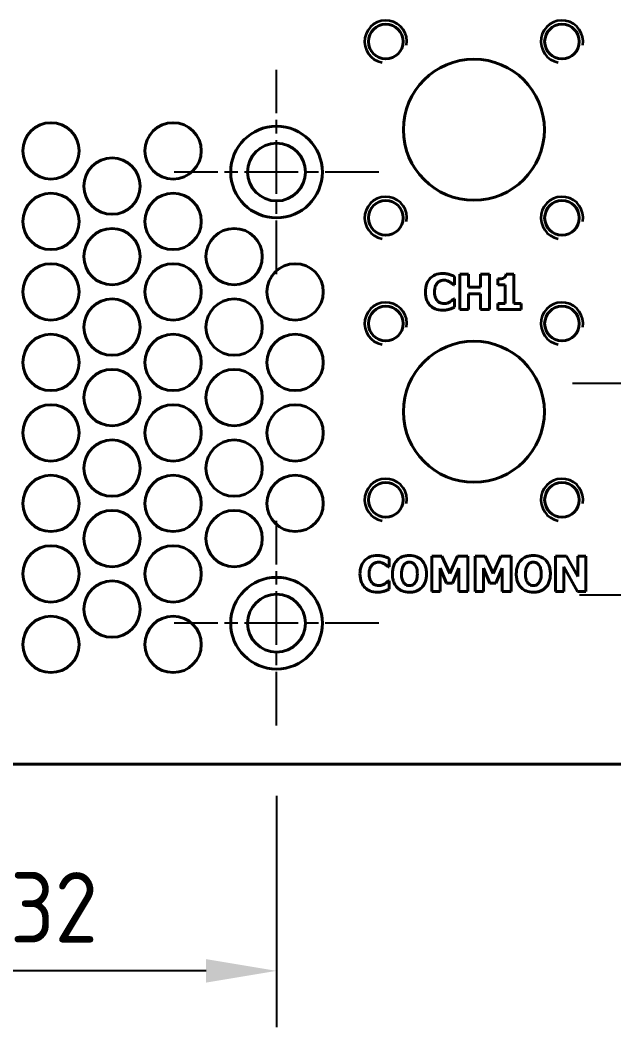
# Model space of a CAD drawing. Header units: millimetres. Extents: x 0 to 1188, y 0 to 840.
# Drawn here: x 558.3 to 600.4, y 463.8 to 536.4 of the extents above; entities that cross this region are included whole.
import ezdxf

# ---------------------------------------------------------------- set-up
doc = ezdxf.new("R2010")
doc.units = ezdxf.units.MM
doc.header["$LTSCALE"] = 2
doc.linetypes.add('CHAIN', pattern=[0.3543, 0.2362, -0.0295, 0.0591, -0.0295])
for name, color, linetype, lineweight in [('가시적인 것(ISO)', 3, 'Continuous', 40), ('가시적인 좁은 것(ISO)', 3, 'Continuous', 35), ('중심 표식(ISO)', 1, 'Continuous', 25), ('치수(ISO)', 2, 'Continuous', 25)]:
    doc.layers.add(name, color=color, linetype=linetype, lineweight=lineweight)
doc.styles.add('치수 텍스트_PSTEK_POSCO', font='isocp.shx')
doc.dimstyles.new('치수_PSTEK_POSCO', dxfattribs={"dimscale": 2, "dimtxt": 2.5, "dimasz": 2.5, "dimexe": 2, "dimexo": 2.5, "dimgap": 1, "dimtad": 1, "dimrnd": 1e-08, "dimdsep": 46, "dimtxsty": '치수 텍스트_PSTEK_POSCO', "dimcen": 0.09, "dimdle": 10, "dimclrd": 7, "dimclre": 7, "dimclrt": 2, "dimadec": 1, "dimazin": 2, "dimtfac": 1, "dimtmove": 0, "dimatfit": 3, "dimfxl": 0, "dimtolj": 1, "dimlwd": -1, "dimlwe": -1, "dimarcsym": 0})

# ---------------------------------------------------------------- blocks, each defined once
blk = doc.blocks.new('*D40')
at = {"layer": 'Defpoints', "color": 0}
for p in [(544.512, 486.359), (576.512, 486.359), (544.512, 468.954)]:
    blk.add_point(p, dxfattribs=at)
at = {"layer": '치수(ISO)', "color": 7}
for p, q in [((544.512, 481.359), (544.512, 464.954)), ((576.512, 481.359), (576.512, 464.954)), ((571.512, 468.954), (549.512, 468.954))]:
    blk.add_line(p, q, dxfattribs=at)
for points in [[(549.512, 469.787), (549.512, 468.121), (544.512, 468.954)], [(571.512, 469.787), (571.512, 468.121), (576.512, 468.954)]]:
    blk.add_solid(points, dxfattribs=at)
at = {"layer": '치수(ISO)', "color": 2, "insert": (557.612, 473.455), "char_height": 5, "attachment_point": 4, "style": '치수 텍스트_PSTEK_POSCO'}
blk.add_mtext('\\A1;32', dxfattribs=at)
blk = doc.blocks.new('*D42')
at = {"layer": 'Defpoints', "color": 0}
for p in [(607.512, 486.109), (534.512, 483.609), (534.512, 456.033)]:
    blk.add_point(p, dxfattribs=at)
at = {"layer": '치수(ISO)', "color": 7}
for p, q in [((607.512, 481.109), (607.512, 452.033)), ((534.512, 478.609), (534.512, 452.033)), ((602.512, 456.033), (539.512, 456.033))]:
    blk.add_line(p, q, dxfattribs=at)
for points in [[(539.512, 456.866), (539.512, 455.2), (534.512, 456.033)], [(602.512, 456.866), (602.512, 455.2), (607.512, 456.033)]]:
    blk.add_solid(points, dxfattribs=at)
at = {"layer": '치수(ISO)', "color": 2, "insert": (568.158, 460.533), "char_height": 5, "attachment_point": 4, "style": '치수 텍스트_PSTEK_POSCO'}
blk.add_mtext('\\A1;73', dxfattribs=at)
blk = doc.blocks.new('*D43')
at = {"layer": 'Defpoints', "color": 0}
for p in [(534.512, 483.609), (644.512, 483.609), (644.512, 443.609)]:
    blk.add_point(p, dxfattribs=at)
at = {"layer": '치수(ISO)', "color": 7}
for p, q in [((534.512, 478.609), (534.512, 439.609)), ((644.512, 478.609), (644.512, 439.609)), ((539.512, 443.609), (639.512, 443.609))]:
    blk.add_line(p, q, dxfattribs=at)
for points in [[(539.512, 444.442), (539.512, 442.775), (534.512, 443.609)], [(639.512, 444.442), (639.512, 442.775), (644.512, 443.609)]]:
    blk.add_solid(points, dxfattribs=at)
at = {"layer": '치수(ISO)', "color": 2, "insert": (586.01, 448.109), "char_height": 5, "attachment_point": 4, "style": '치수 텍스트_PSTEK_POSCO'}
blk.add_mtext('\\A1;110', dxfattribs=at)

msp = doc.modelspace()

# ---------------------------------------------------------------- linework, layer by layer
at = {"layer": '가시적인 것(ISO)'}
for p, q in [((589.139, 517.603), (589.139, 518.199)), ((590.138, 518.359), (589.51, 518.359)), ((589.51, 518.359), (589.51, 515.859)), ((590.138, 517.443), (590.138, 518.359)), ((591.619, 518.359), (590.991, 518.359)), ((590.991, 518.359), (590.991, 517.443)), ((591.619, 515.859), (591.619, 518.359)), ((593.343, 518.365), (592.796, 518.365)), ((593.343, 516.294), (593.343, 518.365)), ((589.077, 517.603), (589.139, 517.603)), ((590.991, 517.443), (590.138, 517.443)), ((592.207, 518.024), (592.207, 517.617)), ((592.207, 517.617), (592.733, 517.617)), ((592.733, 517.617), (592.733, 516.294)), ((590.138, 515.859), (590.138, 516.967)), ((590.138, 516.967), (590.991, 516.967)), ((590.991, 516.967), (590.991, 515.859)), ((589.139, 516.612), (589.083, 516.612)), ((589.139, 516.025), (589.139, 516.612)), ((592.733, 516.294), (592.207, 516.294)), ((592.207, 516.294), (592.207, 515.859)), ((593.858, 516.294), (593.343, 516.294)), ((593.858, 515.859), (593.858, 516.294)), ((589.51, 515.859), (590.138, 515.859)), ((590.991, 515.859), (591.619, 515.859)), ((592.207, 515.859), (593.858, 515.859)), ((584.504, 497.603), (584.504, 498.199)), ((587.523, 498.359), (587.523, 495.859)), ((588.246, 498.359), (587.523, 498.359)), ((588.801, 497.125), (588.246, 498.359)), ((589.352, 498.359), (588.801, 497.125)), ((590.075, 498.359), (589.352, 498.359)), ((590.075, 495.859), (590.075, 498.359)), ((591.317, 498.359), (590.594, 498.359)), ((590.594, 498.359), (590.594, 495.859)), ((591.872, 497.125), (591.317, 498.359)), ((592.423, 498.359), (591.872, 497.125)), ((593.147, 498.359), (592.423, 498.359)), ((593.147, 495.859), (593.147, 498.359)), ((597.083, 498.359), (596.313, 498.359)), ((596.313, 498.359), (596.313, 495.859)), ((597.881, 496.926), (597.083, 498.359)), ((598.455, 498.359), (597.881, 498.359)), ((597.881, 498.359), (597.881, 496.926)), ((598.455, 495.859), (598.455, 498.359)), ((584.441, 497.603), (584.504, 497.603)), ((588.114, 495.859), (588.114, 497.516)), ((588.114, 497.516), (588.568, 496.446)), ((588.998, 496.446), (589.451, 497.516)), ((589.451, 497.516), (589.451, 495.859)), ((591.186, 495.859), (591.186, 497.516)), ((591.186, 497.516), (591.639, 496.446)), ((592.069, 496.446), (592.523, 497.516)), ((592.523, 497.516), (592.523, 495.859)), ((596.886, 495.859), (596.886, 497.601)), ((596.886, 497.601), (597.851, 495.859)), ((584.504, 496.612), (584.447, 496.612)), ((584.504, 496.025), (584.504, 496.612)), ((588.568, 496.446), (588.998, 496.446)), ((591.639, 496.446), (592.069, 496.446)), ((587.523, 495.859), (588.114, 495.859)), ((589.451, 495.859), (590.075, 495.859)), ((590.594, 495.859), (591.186, 495.859)), ((592.523, 495.859), (593.147, 495.859)), ((596.313, 495.859), (596.886, 495.859)), ((597.851, 495.859), (598.455, 495.859)), ((642.112, 483.609), (536.912, 483.609))]:
    msp.add_line(p, q, dxfattribs=at)
for centre, radius in [((584.262, 534.859), 1.23), ((596.762, 534.859), 1.23), ((590.512, 528.609), 5), ((560.512, 527.109), 2), ((569.172, 527.109), 2), ((576.512, 525.609), 3.25), ((576.512, 525.609), 2.05), ((564.842, 524.609), 2), ((560.512, 522.109), 2), ((569.172, 522.109), 2), ((584.262, 522.359), 1.23), ((596.762, 522.359), 1.23), ((564.842, 519.609), 2), ((573.502, 519.609), 2), ((560.512, 517.109), 2), ((569.172, 517.109), 2), ((577.832, 517.109), 2), ((564.842, 514.609), 2), ((573.502, 514.609), 2), ((584.262, 514.859), 1.23), ((596.762, 514.859), 1.23), ((560.512, 512.109), 2), ((569.172, 512.109), 2), ((577.832, 512.109), 2), ((590.512, 508.609), 5), ((564.842, 509.609), 2), ((573.502, 509.609), 2), ((560.512, 507.109), 2), ((569.172, 507.109), 2), ((577.832, 507.109), 2), ((564.842, 504.609), 2), ((573.502, 504.609), 2), ((560.512, 502.109), 2), ((569.172, 502.109), 2), ((577.832, 502.109), 2), ((584.262, 502.359), 1.23), ((596.762, 502.359), 1.23), ((564.842, 499.609), 2), ((573.502, 499.609), 2), ((560.512, 497.109), 2), ((569.172, 497.109), 2), ((564.842, 494.609), 2), ((576.512, 493.609), 3.25), ((576.512, 493.609), 2.05), ((560.512, 492.109), 2), ((569.172, 492.109), 2)]:
    msp.add_circle(centre, radius, dxfattribs=at)
for points, knots in [([(588.295, 518.407), (588.114, 518.407), (587.934, 518.38), (587.635, 518.254), (587.519, 518.175), (587.345, 517.998), (587.245, 517.878), (587.097, 517.507), (587.069, 517.306), (587.069, 517.107)], [-0.3037402, -0.3037402, -0.3037402, -0.3037402, -0.2010078, -0.2010078, -0.1197389, -0.1197389, -0.0599175, -0.0599175, 0, 0, 0, 0]), ([(588.791, 518.345), (588.716, 518.364), (588.639, 518.379), (588.52, 518.396), (588.433, 518.407), (588.295, 518.407)], [-0.1183999, -0.1183999, -0.1183999, -0.1183999, -0.041629, -0.041629, 0, 0, 0, 0]), ([(589.139, 518.199), (589.089, 518.225), (589.028, 518.252), (588.945, 518.288), (588.874, 518.319), (588.791, 518.345)], [-0.06932145, -0.06932145, -0.06932145, -0.06932145, -0.02599102, -0.02599102, 0, 0, 0, 0]), ([(592.62, 518.087), (592.568, 518.063), (592.502, 518.048), (592.402, 518.035), (592.319, 518.024), (592.207, 518.024)], [-0.09782412, -0.09782412, -0.09782412, -0.09782412, -0.0337454, -0.0337454, 0, 0, 0, 0]), ([(592.796, 518.365), (592.793, 518.327), (592.786, 518.289), (592.764, 518.23), (592.749, 518.199), (592.693, 518.133), (592.659, 518.107), (592.62, 518.087)], [-0.04513769, -0.04513769, -0.04513769, -0.04513769, -0.02575762, -0.02575762, -0.01309685, -0.01309685, 0, 0, 0, 0]), ([(587.717, 517.105), (587.717, 517.191), (587.724, 517.278), (587.76, 517.451), (587.786, 517.518), (587.842, 517.636), (587.881, 517.697), (587.93, 517.747)], [-0.05658561, -0.05658561, -0.05658561, -0.05658561, -0.03931314, -0.03931314, -0.02110918, -0.02110918, 0, 0, 0, 0]), ([(587.93, 517.747), (587.962, 517.78), (587.997, 517.812), (588.07, 517.862), (588.106, 517.882), (588.186, 517.912), (588.267, 517.939), (588.394, 517.939)], [-0.1161527, -0.1161527, -0.1161527, -0.1161527, -0.07503, -0.07503, -0.0380415, -0.0380415, 0, 0, 0, 0]), ([(588.394, 517.939), (588.469, 517.939), (588.543, 517.927), (588.64, 517.893), (588.717, 517.865), (588.805, 517.81)], [-0.1161812, -0.1161812, -0.1161812, -0.1161812, -0.0311123, -0.0311123, 0, 0, 0, 0]), ([(588.805, 517.81), (588.859, 517.777), (588.912, 517.741), (589, 517.668), (589.039, 517.636), (589.077, 517.603)], [-0.03409823, -0.03409823, -0.03409823, -0.03409823, -0.01509693, -0.01509693, 0, 0, 0, 0]), ([(587.069, 517.107), (587.069, 516.896), (587.098, 516.682), (587.249, 516.319), (587.341, 516.208), (587.517, 516.033), (587.635, 515.957), (587.934, 515.836), (588.113, 515.81), (588.292, 515.81)], [-0.1647217, -0.1647217, -0.1647217, -0.1647217, -0.1282654, -0.1282654, -0.0967144, -0.0967144, -0.0538307, -0.0538307, 0, 0, 0, 0]), ([(587.942, 516.456), (587.907, 516.49), (587.877, 516.528), (587.822, 516.614), (587.798, 516.663), (587.758, 516.766), (587.717, 516.886), (587.717, 517.105)], [-0.182491, -0.182491, -0.182491, -0.182491, -0.1269095, -0.1269095, -0.0657223, -0.0657223, 0, 0, 0, 0]), ([(588.398, 516.278), (588.274, 516.278), (588.178, 516.311), (588.062, 516.358), (587.998, 516.401), (587.942, 516.456)], [-0.03759776, -0.03759776, -0.03759776, -0.03759776, -0.02356989, -0.02356989, 0, 0, 0, 0]), ([(588.823, 516.412), (588.765, 516.374), (588.699, 516.344), (588.6, 516.307), (588.517, 516.278), (588.398, 516.278)], [-0.1053993, -0.1053993, -0.1053993, -0.1053993, -0.0358821, -0.0358821, 0, 0, 0, 0]), ([(588.793, 515.883), (588.857, 515.902), (588.919, 515.925), (588.986, 515.955), (589.062, 515.989), (589.139, 516.025)], [-0.2944515, -0.2944515, -0.2944515, -0.2944515, -0.0255665, -0.0255665, 0, 0, 0, 0]), ([(589.083, 516.612), (589.047, 516.58), (589.009, 516.547), (588.945, 516.493), (588.907, 516.462), (588.823, 516.412)], [-0.06792325, -0.06792325, -0.06792325, -0.06792325, -0.02929532, -0.02929532, 0, 0, 0, 0]), ([(588.292, 515.81), (588.389, 515.81), (588.493, 515.814), (588.647, 515.842), (588.721, 515.861), (588.793, 515.883)], [-0.04707358, -0.04707358, -0.04707358, -0.04707358, -0.02265174, -0.02265174, 0, 0, 0, 0]), ([(583.659, 498.407), (583.478, 498.407), (583.298, 498.38), (583, 498.254), (582.883, 498.175), (582.709, 497.998), (582.61, 497.878), (582.462, 497.507), (582.433, 497.306), (582.433, 497.107)], [-0.3037402, -0.3037402, -0.3037402, -0.3037402, -0.2010078, -0.2010078, -0.1197389, -0.1197389, -0.0599175, -0.0599175, 0, 0, 0, 0]), ([(583.295, 497.747), (583.327, 497.78), (583.362, 497.812), (583.434, 497.862), (583.471, 497.882), (583.551, 497.912), (583.632, 497.939), (583.758, 497.939)], [-0.1161527, -0.1161527, -0.1161527, -0.1161527, -0.07503, -0.07503, -0.0380415, -0.0380415, 0, 0, 0, 0]), ([(584.156, 498.345), (584.08, 498.364), (584.004, 498.379), (583.885, 498.396), (583.798, 498.407), (583.659, 498.407)], [-0.1183999, -0.1183999, -0.1183999, -0.1183999, -0.041629, -0.041629, 0, 0, 0, 0]), ([(583.758, 497.939), (583.834, 497.939), (583.907, 497.927), (584.004, 497.893), (584.082, 497.865), (584.17, 497.81)], [-0.1161812, -0.1161812, -0.1161812, -0.1161812, -0.0311123, -0.0311123, 0, 0, 0, 0]), ([(584.504, 498.199), (584.454, 498.225), (584.392, 498.252), (584.31, 498.288), (584.238, 498.319), (584.156, 498.345)], [-0.06932145, -0.06932145, -0.06932145, -0.06932145, -0.02599102, -0.02599102, 0, 0, 0, 0]), ([(584.17, 497.81), (584.224, 497.777), (584.277, 497.741), (584.365, 497.668), (584.403, 497.636), (584.441, 497.603)], [-0.03409823, -0.03409823, -0.03409823, -0.03409823, -0.01509693, -0.01509693, 0, 0, 0, 0]), ([(585.938, 498.411), (585.844, 498.411), (585.75, 498.404), (585.572, 498.371), (585.489, 498.348), (585.282, 498.26), (585.169, 498.183), (585.002, 498.012), (584.905, 497.894), (584.757, 497.519), (584.729, 497.313), (584.729, 497.109)], [-0.3119822, -0.3119822, -0.3119822, -0.3119822, -0.2556918, -0.2556918, -0.2040646, -0.2040646, -0.1209485, -0.1209485, -0.0611531, -0.0611531, 0, 0, 0, 0]), ([(585.549, 497.751), (585.577, 497.785), (585.608, 497.817), (585.684, 497.876), (585.718, 497.893), (585.803, 497.928), (585.871, 497.939), (585.94, 497.939)], [-0.0337456, -0.0337456, -0.0337456, -0.0337456, -0.02785986, -0.02785986, -0.02076051, -0.02076051, 0, 0, 0, 0]), ([(587.15, 497.109), (587.15, 497.224), (587.141, 497.339), (587.101, 497.554), (587.072, 497.654), (586.957, 497.918), (586.863, 498.027), (586.695, 498.194), (586.58, 498.269), (586.288, 498.386), (586.113, 498.411), (585.938, 498.411)], [-0.1584316, -0.1584316, -0.1584316, -0.1584316, -0.1401387, -0.1401387, -0.1236541, -0.1236541, -0.0943291, -0.0943291, -0.052529, -0.052529, 0, 0, 0, 0]), ([(585.94, 497.939), (585.984, 497.939), (586.027, 497.934), (586.109, 497.913), (586.151, 497.898), (586.247, 497.842), (586.293, 497.797), (586.331, 497.747)], [-0.04860867, -0.04860867, -0.04860867, -0.04860867, -0.03324541, -0.03324541, -0.01904277, -0.01904277, 0, 0, 0, 0]), ([(594.729, 498.411), (594.635, 498.411), (594.54, 498.404), (594.363, 498.371), (594.28, 498.348), (594.072, 498.26), (593.96, 498.183), (593.793, 498.012), (593.696, 497.894), (593.547, 497.519), (593.519, 497.313), (593.519, 497.109)], [-0.3119822, -0.3119822, -0.3119822, -0.3119822, -0.2556918, -0.2556918, -0.2040646, -0.2040646, -0.1209485, -0.1209485, -0.0611531, -0.0611531, 0, 0, 0, 0]), ([(594.34, 497.751), (594.368, 497.785), (594.399, 497.817), (594.474, 497.876), (594.508, 497.893), (594.594, 497.928), (594.662, 497.939), (594.731, 497.939)], [-0.0337456, -0.0337456, -0.0337456, -0.0337456, -0.02785986, -0.02785986, -0.02076051, -0.02076051, 0, 0, 0, 0]), ([(595.94, 497.109), (595.94, 497.224), (595.932, 497.339), (595.892, 497.554), (595.863, 497.654), (595.747, 497.918), (595.654, 498.027), (595.485, 498.194), (595.371, 498.269), (595.079, 498.386), (594.904, 498.411), (594.729, 498.411)], [-0.1584316, -0.1584316, -0.1584316, -0.1584316, -0.1401387, -0.1401387, -0.1236541, -0.1236541, -0.0943291, -0.0943291, -0.052529, -0.052529, 0, 0, 0, 0]), ([(594.731, 497.939), (594.775, 497.939), (594.818, 497.934), (594.899, 497.913), (594.942, 497.898), (595.038, 497.842), (595.083, 497.797), (595.122, 497.747)], [-0.04860867, -0.04860867, -0.04860867, -0.04860867, -0.03324541, -0.03324541, -0.01904277, -0.01904277, 0, 0, 0, 0]), ([(582.433, 497.107), (582.433, 496.896), (582.462, 496.682), (582.614, 496.319), (582.705, 496.208), (582.882, 496.033), (582.999, 495.957), (583.298, 495.836), (583.478, 495.81), (583.657, 495.81)], [-0.1647217, -0.1647217, -0.1647217, -0.1647217, -0.1282654, -0.1282654, -0.0967144, -0.0967144, -0.0538307, -0.0538307, 0, 0, 0, 0]), ([(583.082, 497.105), (583.082, 497.191), (583.089, 497.278), (583.124, 497.451), (583.151, 497.518), (583.207, 497.636), (583.245, 497.697), (583.295, 497.747)], [-0.05658561, -0.05658561, -0.05658561, -0.05658561, -0.03931314, -0.03931314, -0.02110918, -0.02110918, 0, 0, 0, 0]), ([(583.307, 496.456), (583.272, 496.49), (583.241, 496.528), (583.187, 496.614), (583.163, 496.663), (583.123, 496.766), (583.082, 496.886), (583.082, 497.105)], [-0.182491, -0.182491, -0.182491, -0.182491, -0.1269095, -0.1269095, -0.0657223, -0.0657223, 0, 0, 0, 0]), ([(584.729, 497.109), (584.729, 496.992), (584.738, 496.875), (584.78, 496.657), (584.81, 496.557), (584.922, 496.306), (585.01, 496.196), (585.187, 496.022), (585.3, 495.948), (585.59, 495.831), (585.764, 495.806), (585.938, 495.806)], [-0.16987, -0.16987, -0.16987, -0.16987, -0.14718, -0.14718, -0.1266763, -0.1266763, -0.0936901, -0.0936901, -0.0522676, -0.0522676, 0, 0, 0, 0]), ([(585.377, 497.109), (585.377, 497.295), (585.402, 497.439), (585.473, 497.629), (585.505, 497.695), (585.549, 497.751)], [-0.06096039, -0.06096039, -0.06096039, -0.06096039, -0.0212571, -0.0212571, 0, 0, 0, 0]), ([(585.547, 496.471), (585.478, 496.561), (585.441, 496.664), (585.389, 496.84), (585.377, 496.975), (585.377, 497.109)], [-0.06224545, -0.06224545, -0.06224545, -0.06224545, -0.04021639, -0.04021639, 0, 0, 0, 0]), ([(585.938, 495.806), (586.033, 495.806), (586.128, 495.813), (586.306, 495.846), (586.39, 495.87), (586.599, 495.959), (586.713, 496.037), (586.89, 496.219), (586.98, 496.336), (587.123, 496.699), (587.15, 496.905), (587.15, 497.109)], [-0.2742616, -0.2742616, -0.2742616, -0.2742616, -0.2279614, -0.2279614, -0.1854601, -0.1854601, -0.1166399, -0.1166399, -0.0611014, -0.0611014, 0, 0, 0, 0]), ([(586.331, 497.747), (586.409, 497.649), (586.443, 497.534), (586.491, 497.37), (586.502, 497.234), (586.502, 497.109)], [-0.05102341, -0.05102341, -0.05102341, -0.05102341, -0.03754554, -0.03754554, 0, 0, 0, 0]), ([(586.502, 497.109), (586.502, 496.887), (586.472, 496.777), (586.431, 496.637), (586.39, 496.551), (586.333, 496.475)], [-0.04371757, -0.04371757, -0.04371757, -0.04371757, -0.02864218, -0.02864218, 0, 0, 0, 0]), ([(593.519, 497.109), (593.519, 496.992), (593.529, 496.875), (593.57, 496.657), (593.6, 496.557), (593.712, 496.306), (593.801, 496.196), (593.977, 496.022), (594.091, 495.948), (594.38, 495.831), (594.555, 495.806), (594.729, 495.806)], [-0.16987, -0.16987, -0.16987, -0.16987, -0.14718, -0.14718, -0.1266763, -0.1266763, -0.0936901, -0.0936901, -0.0522676, -0.0522676, 0, 0, 0, 0]), ([(594.168, 497.109), (594.168, 497.295), (594.193, 497.439), (594.263, 497.629), (594.296, 497.695), (594.34, 497.751)], [-0.06096039, -0.06096039, -0.06096039, -0.06096039, -0.0212571, -0.0212571, 0, 0, 0, 0]), ([(594.338, 496.471), (594.269, 496.561), (594.232, 496.664), (594.179, 496.84), (594.168, 496.975), (594.168, 497.109)], [-0.06224545, -0.06224545, -0.06224545, -0.06224545, -0.04021639, -0.04021639, 0, 0, 0, 0]), ([(594.729, 495.806), (594.823, 495.806), (594.918, 495.813), (595.097, 495.846), (595.18, 495.87), (595.39, 495.959), (595.503, 496.037), (595.68, 496.219), (595.771, 496.336), (595.913, 496.699), (595.94, 496.905), (595.94, 497.109)], [-0.2742616, -0.2742616, -0.2742616, -0.2742616, -0.2279614, -0.2279614, -0.1854601, -0.1854601, -0.1166399, -0.1166399, -0.0611014, -0.0611014, 0, 0, 0, 0]), ([(595.122, 497.747), (595.199, 497.649), (595.234, 497.534), (595.281, 497.37), (595.292, 497.234), (595.292, 497.109)], [-0.05102341, -0.05102341, -0.05102341, -0.05102341, -0.03754554, -0.03754554, 0, 0, 0, 0]), ([(595.292, 497.109), (595.292, 496.887), (595.263, 496.777), (595.221, 496.637), (595.181, 496.551), (595.124, 496.475)], [-0.04371757, -0.04371757, -0.04371757, -0.04371757, -0.02864218, -0.02864218, 0, 0, 0, 0]), ([(583.763, 496.278), (583.639, 496.278), (583.543, 496.311), (583.427, 496.358), (583.363, 496.401), (583.307, 496.456)], [-0.03759776, -0.03759776, -0.03759776, -0.03759776, -0.02356989, -0.02356989, 0, 0, 0, 0]), ([(584.188, 496.412), (584.13, 496.374), (584.063, 496.344), (583.965, 496.307), (583.882, 496.278), (583.763, 496.278)], [-0.1053993, -0.1053993, -0.1053993, -0.1053993, -0.0358821, -0.0358821, 0, 0, 0, 0]), ([(584.447, 496.612), (584.412, 496.58), (584.373, 496.547), (584.309, 496.493), (584.272, 496.462), (584.188, 496.412)], [-0.06792325, -0.06792325, -0.06792325, -0.06792325, -0.02929532, -0.02929532, 0, 0, 0, 0]), ([(585.94, 496.278), (585.896, 496.278), (585.853, 496.284), (585.785, 496.301), (585.736, 496.315), (585.632, 496.376), (585.586, 496.42), (585.547, 496.471)], [-0.06520719, -0.06520719, -0.06520719, -0.06520719, -0.03641409, -0.03641409, -0.01899928, -0.01899928, 0, 0, 0, 0]), ([(586.333, 496.475), (586.307, 496.439), (586.278, 496.408), (586.206, 496.35), (586.17, 496.331), (586.074, 496.291), (586.008, 496.278), (585.94, 496.278)], [-0.04102677, -0.04102677, -0.04102677, -0.04102677, -0.03119795, -0.03119795, -0.02042852, -0.02042852, 0, 0, 0, 0]), ([(594.731, 496.278), (594.687, 496.278), (594.643, 496.284), (594.575, 496.301), (594.527, 496.315), (594.422, 496.376), (594.376, 496.42), (594.338, 496.471)], [-0.06520719, -0.06520719, -0.06520719, -0.06520719, -0.03641409, -0.03641409, -0.01899928, -0.01899928, 0, 0, 0, 0]), ([(595.124, 496.475), (595.098, 496.439), (595.068, 496.408), (594.996, 496.35), (594.96, 496.331), (594.864, 496.291), (594.799, 496.278), (594.731, 496.278)], [-0.04102677, -0.04102677, -0.04102677, -0.04102677, -0.03119795, -0.03119795, -0.02042852, -0.02042852, 0, 0, 0, 0]), ([(583.657, 495.81), (583.754, 495.81), (583.858, 495.814), (584.012, 495.842), (584.085, 495.861), (584.158, 495.883)], [-0.04707358, -0.04707358, -0.04707358, -0.04707358, -0.02265174, -0.02265174, 0, 0, 0, 0]), ([(584.158, 495.883), (584.222, 495.902), (584.284, 495.925), (584.351, 495.955), (584.427, 495.989), (584.504, 496.025)], [-0.2944515, -0.2944515, -0.2944515, -0.2944515, -0.0255665, -0.0255665, 0, 0, 0, 0])]:
    msp.add_open_spline(points, degree=3, knots=knots, dxfattribs=at)
at = {"layer": '가시적인 좁은 것(ISO)'}
for centre in [(584.262, 534.859), (596.762, 534.859), (584.262, 522.359), (596.762, 522.359), (584.262, 514.859), (596.762, 514.859), (584.262, 502.359), (596.762, 502.359)]:
    msp.add_arc(centre, 1.5, 350, 260, dxfattribs=at)
at = {"layer": '중심 표식(ISO)', "linetype": 'CHAIN', "ltscale": 8.056153}
for p, q in [((576.512, 518.359), (576.512, 532.859)), ((583.762, 525.609), (569.262, 525.609)), ((576.512, 486.359), (576.512, 500.859)), ((583.762, 493.609), (569.262, 493.609))]:
    msp.add_line(p, q, dxfattribs=at)
at = {"layer": '중심 표식(ISO)', "linetype": 'CHAIN', "ltscale": 11.111974}
msp.add_line((617.512, 510.609), (597.512, 510.609), dxfattribs=at)
at = {"layer": '중심 표식(ISO)', "linetype": 'CHAIN', "ltscale": 10.556371}
msp.add_line((617.012, 495.609), (598.012, 495.609), dxfattribs=at)

# ---------------------------------------------------------------- dimensions: what is measured, and where the dimension line sits
at = {"layer": '치수(ISO)', "color": 7}
for base, p1, p2, picture, middle in [((544.512, 468.954), (576.512, 486.359), (544.512, 486.359), '*D40', (560.512, 468.954)), ((534.512, 456.033), (607.512, 486.109), (534.512, 483.609), '*D42', (571.012, 456.033))]:
    dim = msp.add_linear_dim(base=base, p1=p1, p2=p2, dimstyle='치수_PSTEK_POSCO', override={"dimdec": 2, "dimtp": 0, "dimtm": 0, "dimtdec": 2, "dimtofl": 0, "dimatfit": 1}, dxfattribs=at)
    dim.commit()
    dim.dimension.update_dxf_attribs({"geometry": picture, "text_midpoint": middle, "dimtype": 160})
dim = msp.add_linear_dim(base=(644.512, 443.609), p1=(534.512, 483.609), p2=(644.512, 483.609), angle=180, dimstyle='치수_PSTEK_POSCO', override={"dimdec": 2, "dimtp": 0, "dimtm": 0, "dimtdec": 2, "dimtofl": 0, "dimatfit": 1}, dxfattribs=at)
dim.commit()
dim.dimension.update_dxf_attribs({"geometry": '*D43', "text_midpoint": (589.512, 443.609), "dimtype": 160})

doc.saveas('drawing.dxf')
